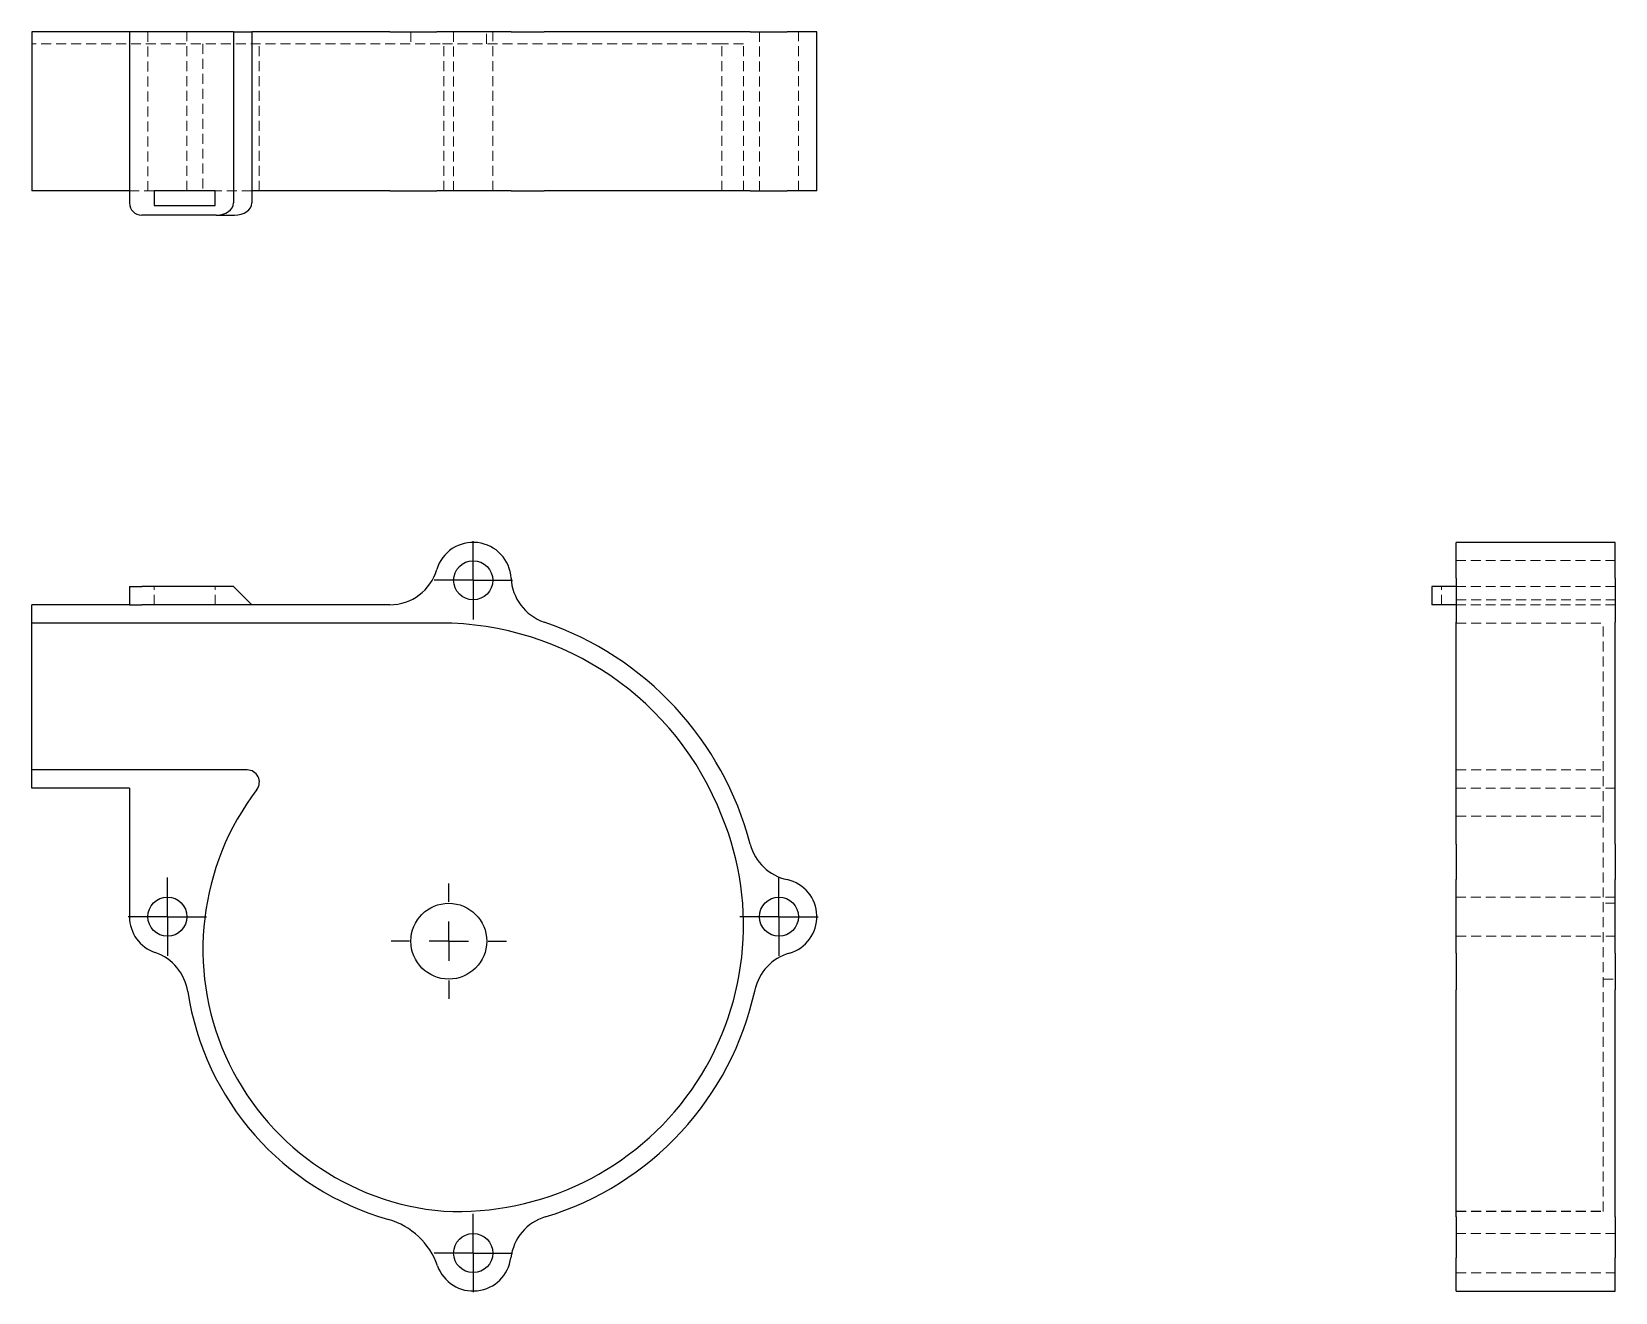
# Model space of a CAD drawing. Header units: millimetres. Extents: x 33 to 235, y 9 to 170.
import ezdxf

# ---------------------------------------------------------------- set-up
doc = ezdxf.new("R2010")
doc.units = ezdxf.units.MM
doc.linetypes.add('HIDDEN', pattern=[1.905, 1.27, -0.635])
doc.layers.add('10', color=7, linetype='Continuous')

# ---------------------------------------------------------------- blocks, each defined once
blk = doc.blocks.new('SW_CENTERMARKSYMBOL_0')
at = {"layer": '10', "color": 0}
for p, q in [((0, 5), (0, 7.33)), ((0, 0), (0, 2.5)), ((-5, 0), (-7.33, 0)), ((0, 0), (-2.5, 0)), ((0, 0), (0, -2.5)), ((0, 0), (2.5, 0)), ((5, 0), (7.33, 0)), ((0, -5), (0, -7.33))]:
    blk.add_line(p, q, dxfattribs=at)
blk = doc.blocks.new('SW_CENTERMARKSYMBOL_1')
at = {"layer": '10', "color": 0}
for p, q in [((0, 2.5), (0, 4.99)), ((0, 0), (0, 2.5)), ((-2.5, 0), (-4.99, 0)), ((0, 0), (-2.5, 0)), ((0, 0), (0, -2.5)), ((0, 0), (2.5, 0)), ((2.5, 0), (4.99, 0)), ((0, -2.5), (0, -4.99))]:
    blk.add_line(p, q, dxfattribs=at)
blk = doc.blocks.new('SW_CENTERMARKSYMBOL_2')
at = {"layer": '10', "color": 0}
for p, q in [((0, 2.5), (0, 4.99)), ((0, 0), (0, 2.5)), ((-2.5, 0), (-4.99, 0)), ((0, 0), (-2.5, 0)), ((0, 0), (0, -2.5)), ((0, 0), (2.5, 0)), ((2.5, 0), (4.99, 0)), ((0, -2.5), (0, -4.99))]:
    blk.add_line(p, q, dxfattribs=at)
blk = doc.blocks.new('SW_CENTERMARKSYMBOL_3')
at = {"layer": '10', "color": 0}
for p, q in [((0, 2.5), (0, 4.99)), ((0, 0), (0, 2.5)), ((-2.5, 0), (-4.99, 0)), ((0, 0), (-2.5, 0)), ((0, 0), (0, -2.5)), ((0, 0), (2.5, 0)), ((2.5, 0), (4.99, 0)), ((0, -2.5), (0, -4.99))]:
    blk.add_line(p, q, dxfattribs=at)
blk = doc.blocks.new('SW_CENTERMARKSYMBOL_4')
at = {"layer": '10', "color": 0}
for p, q in [((0, 2.5), (0, 4.99)), ((0, 0), (0, 2.5)), ((-2.5, 0), (-4.99, 0)), ((0, 0), (-2.5, 0)), ((0, 0), (0, -2.5)), ((0, 0), (2.5, 0)), ((2.5, 0), (4.99, 0)), ((0, -2.5), (0, -4.99))]:
    blk.add_line(p, q, dxfattribs=at)

msp = doc.modelspace()

# ---------------------------------------------------------------- linework, layer by layer
at = {"color": 7, "linetype": 'Continuous', "lineweight": 25}
for p, q in [((33, 169.68), (33, 149.43)), ((45.46, 169.68), (33, 169.68)), ((45.46, 169.68), (45.46, 147.88)), ((58.7, 169.68), (45.46, 169.68)), ((58.7, 169.68), (58.7, 147.88)), ((58.7, 169.68), (61.04, 169.68)), ((61.04, 169.68), (61.04, 149.43)), ((78.62, 169.68), (61.04, 169.68)), ((78.62, 169.68), (84.6, 169.68)), ((94.05, 169.68), (84.6, 169.68)), ((94.05, 169.68), (98.25, 169.68)), ((124.51, 169.68), (98.25, 169.68)), ((124.51, 169.68), (129.2, 169.68)), ((133, 169.68), (129.2, 169.68)), ((133, 149.43), (133, 169.68)), ((45.46, 149.43), (33, 149.43)), ((48.58, 149.43), (48.58, 147.56)), ((56.36, 149.43), (48.58, 149.43)), ((56.36, 147.56), (56.36, 149.43)), ((61.04, 149.43), (61.04, 147.88)), ((78.62, 149.43), (61.04, 149.43)), ((78.62, 149.43), (84.6, 149.43)), ((94.05, 149.43), (84.6, 149.43)), ((94.05, 149.43), (98.25, 149.43)), ((124.51, 149.43), (98.25, 149.43)), ((124.51, 149.43), (129.2, 149.43)), ((133, 149.43), (129.2, 149.43)), ((48.58, 147.56), (56.36, 147.56)), ((56.5, 146.32), (47.02, 146.32)), ((56.5, 146.32), (58.83, 146.32)), ((234.68, 104.66), (214.43, 104.66)), ((214.43, 100.09), (214.43, 104.66)), ((234.68, 100.09), (234.68, 104.66)), ((45.46, 99.06), (45.46, 96.72)), ((45.46, 99.06), (47.02, 99.06)), ((56.5, 99.06), (47.02, 99.06)), ((58.7, 99.06), (56.5, 99.06)), ((58.7, 99.06), (61.04, 96.72)), ((211.32, 99.06), (211.32, 96.72)), ((212.88, 99.06), (211.32, 99.06)), ((214.43, 99.06), (212.88, 99.06)), ((214.43, 100.09), (214.43, 94.52)), ((234.68, 100.09), (234.68, 94.52)), ((45.46, 96.72), (33, 96.72)), ((33, 94.38), (33, 96.72)), ((45.46, 96.72), (47.02, 96.72)), ((58.83, 96.72), (47.02, 96.72)), ((61.04, 96.72), (58.83, 96.72)), ((78.62, 96.72), (61.04, 96.72)), ((212.88, 96.72), (211.32, 96.72)), ((214.43, 96.72), (212.88, 96.72)), ((85.02, 94.38), (33, 94.38)), ((33, 75.69), (33, 94.38)), ((214.43, 66.23), (214.43, 94.52)), ((234.68, 66.23), (234.68, 94.52)), ((33, 73.36), (33, 75.69)), ((60.44, 75.69), (33, 75.69)), ((45.46, 73.36), (33, 73.36)), ((45.46, 73.36), (45.46, 57)), ((214.43, 66.23), (214.43, 61.72)), ((234.68, 66.23), (234.68, 61.72)), ((214.43, 52.36), (214.43, 61.72)), ((234.68, 52.36), (234.68, 61.72)), ((214.43, 52.36), (214.43, 47.68)), ((234.68, 52.36), (234.68, 47.68)), ((214.43, 18.78), (214.43, 47.68)), ((234.68, 18.78), (234.68, 47.68)), ((214.43, 18.78), (214.43, 13.57)), ((234.68, 18.78), (234.68, 13.57)), ((214.43, 9.34), (214.43, 13.57)), ((234.68, 9.34), (234.68, 13.57)), ((214.43, 9.34), (234.68, 9.34))]:
    msp.add_line(p, q, dxfattribs=at)
at = {"color": 7, "linetype": 'HIDDEN', "lineweight": 18}
for p, q in [((47.8, 169.68), (47.8, 149.43)), ((52.78, 149.43), (52.78, 169.68)), ((81.29, 169.68), (81.29, 168.12)), ((86.74, 169.68), (86.74, 149.43)), ((90.94, 168.12), (90.94, 169.68)), ((91.72, 149.43), (91.72, 169.68)), ((125.68, 169.68), (125.68, 149.43)), ((130.66, 149.43), (130.66, 169.68)), ((85.02, 168.12), (33, 168.12)), ((54.81, 168.12), (54.81, 149.43)), ((61.99, 149.43), (61.99, 168.12)), ((120.9, 168.12), (85.02, 168.12)), ((85.48, 149.43), (85.48, 168.12)), ((123.65, 168.12), (120.9, 168.12)), ((120.9, 149.43), (120.9, 168.12)), ((123.65, 149.43), (123.65, 168.12)), ((48.58, 149.43), (45.46, 149.43)), ((61.04, 149.43), (56.36, 149.43)), ((234.68, 102.33), (214.43, 102.33)), ((48.58, 96.72), (48.58, 99.06)), ((56.36, 96.72), (56.36, 99.06)), ((212.56, 96.72), (212.56, 99.06)), ((234.68, 99.06), (214.43, 99.06)), ((214.43, 97.34), (234.68, 97.34)), ((234.68, 96.72), (214.43, 96.72)), ((214.43, 94.38), (233.12, 94.38)), ((233.12, 69.81), (233.12, 94.38)), ((214.43, 75.69), (233.12, 75.69)), ((234.68, 73.36), (214.43, 73.36)), ((214.43, 69.81), (233.12, 69.81)), ((233.12, 19.46), (233.12, 69.81)), ((234.68, 59.49), (214.43, 59.49)), ((234.68, 58.71), (233.12, 58.71)), ((214.43, 54.51), (234.68, 54.51)), ((233.12, 49.06), (234.68, 49.06)), ((214.43, 19.5), (233.12, 19.5)), ((214.43, 19.46), (233.12, 19.46)), ((234.68, 16.66), (214.43, 16.66)), ((214.43, 11.67), (234.68, 11.67))]:
    msp.add_line(p, q, dxfattribs=at)
at = {"color": 7, "linetype": 'Continuous', "lineweight": 25}
for centre, radius in [((89.23, 99.83), 2.49), ((50.29, 57), 2.49), ((86.12, 53.88), 4.83), ((128.17, 57), 2.49), ((89.23, 14.17), 2.49)]:
    msp.add_circle(centre, radius, dxfattribs=at)
for centre, radius, start, end in [((47.02, 147.88), 1.56, 180, 270), ((89.23, 99.83), 4.83, 2.9791, 163.6389), ((78.62, 102.95), 6.23, 270, 343.6389), ((100.27, 100.41), 6.23, 182.9791, 251.0838), ((85.02, 55.91), 38.47, 21.176, 90), ((85.02, 55.91), 40.81, 14.6454, 71.0838), ((60.44, 74.13), 1.56, 322.6511, 90), ((88.3, 52.87), 33.49, 142.6511, 265.1695), ((87.21, 55.91), 36.45, 267.2799, 22.4144), ((130.54, 67.8), 6.23, 194.6454, 257.6483), ((128.17, 57), 4.83, 285.8789, 77.6483), ((50.29, 57), 4.83, 180, 251.1711), ((46.72, 46.53), 6.23, 8.67, 71.1711), ((131.2, 46.36), 6.23, 105.8789, 167.7558), ((88.3, 52.87), 35.83, 188.67, 254.0264), ((87.21, 55.91), 38.79, 286.7869, 347.7558), ((75.87, 9.45), 9.35, 19.4507, 74.0264), ((100.21, 12.81), 6.23, 106.7869, 172.9742), ((89.23, 14.17), 4.83, 199.4507, 352.9742)]:
    msp.add_arc(centre, radius, start, end, dxfattribs=at)
for centre in [(56.5, 147.88), (58.83, 147.88)]:
    msp.add_ellipse(centre, major_axis=(2.2, 0), ratio=0.707107, start_param=4.712389, end_param=6.283185, dxfattribs=at)

# ---------------------------------------------------------------- block references
at = {"layer": '10'}
for name, p in [('SW_CENTERMARKSYMBOL_3', (89.23, 99.83)), ('SW_CENTERMARKSYMBOL_1', (50.29, 57)), ('SW_CENTERMARKSYMBOL_0', (86.12, 53.88)), ('SW_CENTERMARKSYMBOL_2', (128.17, 57)), ('SW_CENTERMARKSYMBOL_4', (89.23, 14.17))]:
    msp.add_blockref(name, p, dxfattribs=at)

doc.saveas('drawing.dxf')
